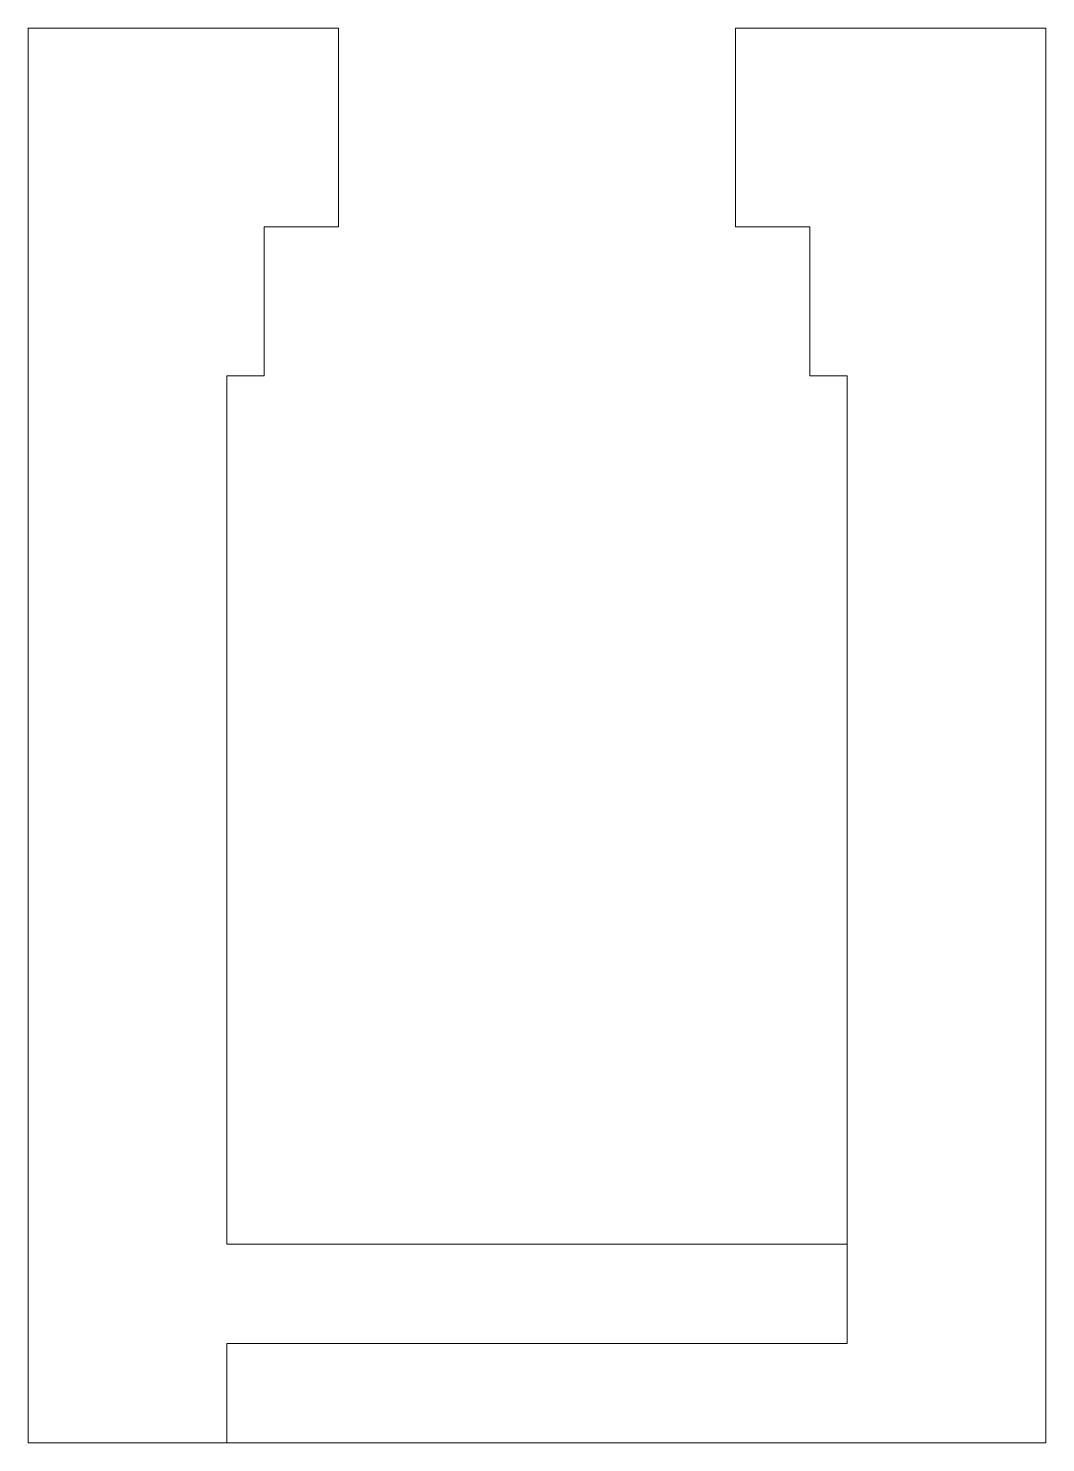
# Model space of a CAD drawing. Header units: inches. Extents: x -1.28 to 1.28, y 0 to 3.56.
import ezdxf

# ---------------------------------------------------------------- set-up
doc = ezdxf.new("R2010")
doc.units = ezdxf.units.IN
doc.header["$MEASUREMENT"] = 0

msp = doc.modelspace()

# ---------------------------------------------------------------- linework, layer by layer
at = {"color": 7, "linetype": 'Continuous', "lineweight": 15}
for p, q in [((-0.5, 3.5625), (-1.28125, 3.5625)), ((-1.28125, 3.5625), (-1.28125, 0)), ((-0.5, 3.0625), (-0.5, 3.5625)), ((1.28125, 3.5625), (0.5, 3.5625)), ((0.5, 3.5625), (0.5, 3.0625)), ((1.28125, 0), (1.28125, 3.5625)), ((-0.6875, 2.6875), (-0.6875, 3.0625)), ((-0.6875, 3.0625), (-0.5, 3.0625)), ((0.5, 3.0625), (0.6875, 3.0625)), ((0.6875, 3.0625), (0.6875, 2.6875)), ((-0.78125, 0.5), (-0.78125, 2.6875)), ((-0.78125, 2.6875), (-0.6875, 2.6875)), ((0.6875, 2.6875), (0.78125, 2.6875)), ((0.78125, 0.25), (0.78125, 2.6875)), ((0.78125, 0.5), (-0.78125, 0.5)), ((-0.78125, 0.25), (0.78125, 0.25)), ((-0.78125, 0), (-0.78125, 0.25)), ((-1.28125, 0), (1.28125, 0))]:
    msp.add_line(p, q, dxfattribs=at)

doc.saveas('drawing.dxf')
